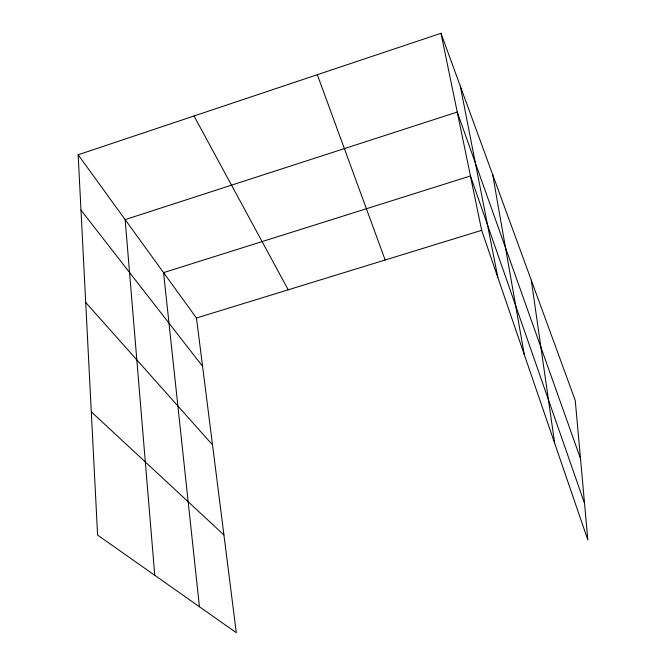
<?xml version="1.0" encoding="UTF-8"?>
<svg xmlns="http://www.w3.org/2000/svg" width="666" height="666" viewBox="0 0 666 666"><rect width="100%" height="100%" fill="white"/><g stroke="black" fill="none" stroke-linecap="round" stroke-linejoin="round"><path stroke-width="1" d="M78.155 154.778L196.462 318.015L236.297 632.7L97.594 535.073L78.155 154.778L440.984 33.3L575.241 400.391L587.845 540.018L481.668 230.328L440.984 33.3M196.462 318.015L481.668 230.328M91.292 411.821L223.926 534.948M85.706 302.464L212.529 444.896M80.986 210.131L202.581 366.3M194.022 115.984L288.22 289.802M317.324 74.7L385.156 259.998M580.494 458.516L457.242 112.063L125.141 219.614L154.762 575.307M584.54 503.379L470.446 175.974L163.57 272.627L199.434 606.759M460.281 86.064L497.843 277.514M492.657 174.584L524.267 354.578M531.293 280.228L554.67 443.256"/></g></svg>
